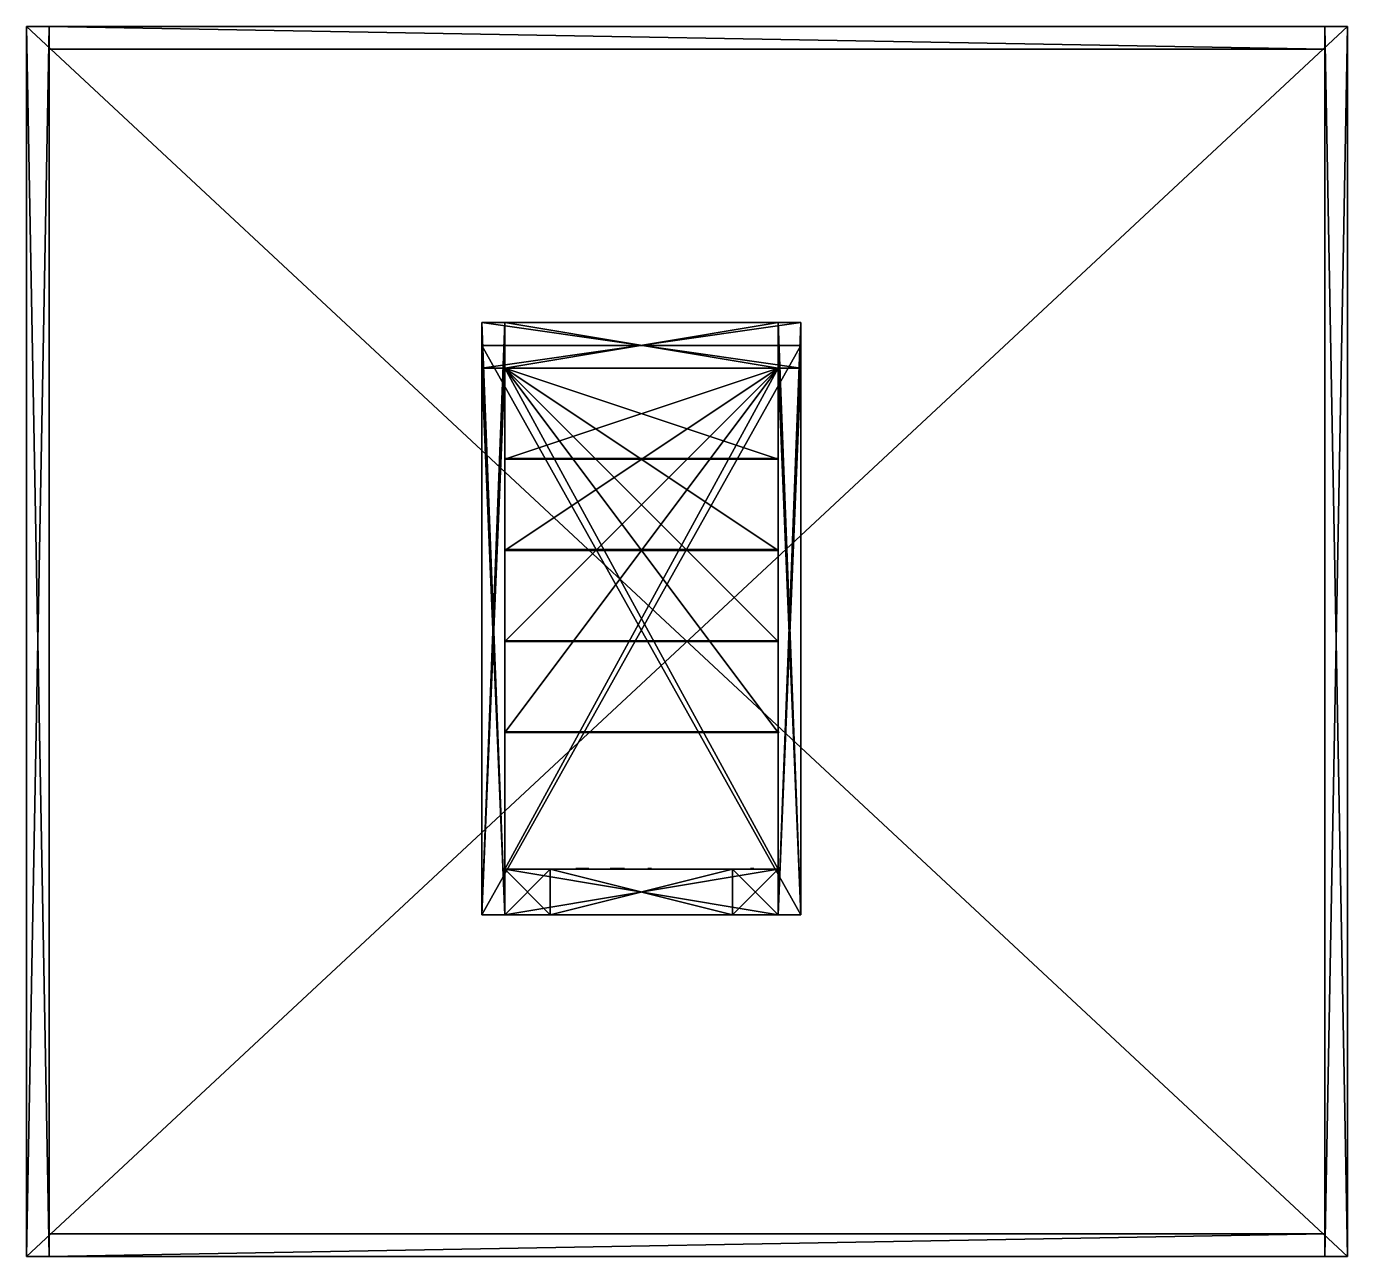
# Model space of a CAD drawing. Extents: x -864 to 992, y -672 to 1056.
import ezdxf

# ---------------------------------------------------------------- set-up
doc = ezdxf.new("R2010")
doc.units = 0

msp = doc.modelspace()

# ---------------------------------------------------------------- meshes
at = {"layer": 'OBJECT000', "color": 50}
mesh = msp.add_polyface(dxfattribs=at)
corners = [(-191, 64, 32), (-191, 65, 32), (193, 65, 32), (193, 64, 32), (-191, 65, -64), (-191, 64, -64), (193, 64, -64), (193, 65, -64)]
mesh.append_faces([[corners[k] for k in face] for face in [(1, 3, 0), (5, 7, 4), (4, 0, 5), (6, 2, 7), (7, 1, 4), (5, 3, 6)]], dxfattribs={"vtx0": -1})
mesh.append_faces([[corners[k] for k in face] for face in [(1, 2, 3), (5, 6, 7), (4, 1, 0), (6, 3, 2), (7, 2, 1), (5, 0, 3)]], dxfattribs={"vtx2": -1})
at = {"layer": 'OBJECT001', "color": 50}
mesh = msp.add_polyface(dxfattribs=at)
corners = [(-192, 320, 64), (-192, 321, 64), (192, 321, 64), (192, 320, 64), (-192, 321, -48), (-192, 320, -48), (192, 320, -48), (192, 321, -48)]
mesh.append_faces([[corners[k] for k in face] for face in [(1, 3, 0), (5, 7, 4), (4, 0, 5), (6, 2, 7), (7, 1, 4), (5, 3, 6)]], dxfattribs={"vtx0": -1})
mesh.append_faces([[corners[k] for k in face] for face in [(1, 2, 3), (5, 6, 7), (4, 1, 0), (6, 3, 2), (7, 2, 1), (5, 0, 3)]], dxfattribs={"vtx2": -1})
at = {"layer": 'OBJECT002', "color": 50}
mesh = msp.add_polyface(dxfattribs=at)
corners = [(-192, 192, 48), (-192, 193, 48), (192, 193, 48), (192, 192, 48), (-192, 193, -64), (-192, 192, -64), (192, 192, -64), (192, 193, -64)]
mesh.append_faces([[corners[k] for k in face] for face in [(1, 3, 0), (5, 7, 4), (4, 0, 5), (6, 2, 7), (7, 1, 4), (5, 3, 6)]], dxfattribs={"vtx0": -1})
mesh.append_faces([[corners[k] for k in face] for face in [(1, 2, 3), (5, 6, 7), (4, 1, 0), (6, 3, 2), (7, 2, 1), (5, 0, 3)]], dxfattribs={"vtx2": -1})
at = {"layer": 'OBJECT003', "color": 50}
mesh = msp.add_polyface(dxfattribs=at)
corners = [(-192, 448, 80), (-192, 449, 80), (192, 449, 80), (192, 448, 80), (-192, 449, -48), (-192, 448, -48), (192, 448, -48), (192, 449, -48)]
mesh.append_faces([[corners[k] for k in face] for face in [(1, 3, 0), (5, 7, 4), (4, 0, 5), (6, 2, 7), (7, 1, 4), (5, 3, 6)]], dxfattribs={"vtx0": -1})
mesh.append_faces([[corners[k] for k in face] for face in [(1, 2, 3), (5, 6, 7), (4, 1, 0), (6, 3, 2), (7, 2, 1), (5, 0, 3)]], dxfattribs={"vtx2": -1})
at = {"layer": 'OBJECT004', "color": 50}
mesh = msp.add_polyface(dxfattribs=at)
corners = [(-44, -128, 111), (-44, -127, 111), (-36, -127, 111), (-36, -128, 111), (-44, -127, 103), (-44, -128, 103), (-36, -128, 103), (-36, -127, 103)]
mesh.append_faces([[corners[k] for k in face] for face in [(1, 3, 0), (5, 7, 4), (4, 0, 5), (6, 2, 7), (7, 1, 4), (5, 3, 6)]], dxfattribs={"vtx0": -1})
mesh.append_faces([[corners[k] for k in face] for face in [(1, 2, 3), (5, 6, 7), (4, 1, 0), (6, 3, 2), (7, 2, 1), (5, 0, 3)]], dxfattribs={"vtx2": -1})
at = {"layer": 'OBJECT005', "color": 50}
mesh = msp.add_polyface(dxfattribs=at)
corners = [(-224, -192, 128), (-224, 608, 128), (-192, 608, 128), (-192, -192, 128), (-224, 608), (-224, -192), (-192, -192), (-192, 608)]
mesh.append_faces([[corners[k] for k in face] for face in [(1, 3, 0), (5, 7, 4), (4, 0, 5), (6, 2, 7), (7, 1, 4), (5, 3, 6)]], dxfattribs={"vtx0": -1})
mesh.append_faces([[corners[k] for k in face] for face in [(1, 2, 3), (5, 6, 7), (4, 1, 0), (6, 3, 2), (7, 2, 1), (5, 0, 3)]], dxfattribs={"vtx2": -1})
at = {"layer": 'OBJECT006', "color": 50}
mesh = msp.add_polyface(dxfattribs=at)
corners = [(192, -192, 128), (192, 608, 128), (224, 608, 128), (224, -192, 128), (192, 608), (192, -192), (224, -192), (224, 608)]
mesh.append_faces([[corners[k] for k in face] for face in [(1, 3, 0), (5, 7, 4), (4, 0, 5), (6, 2, 7), (7, 1, 4), (5, 3, 6)]], dxfattribs={"vtx0": -1})
mesh.append_faces([[corners[k] for k in face] for face in [(1, 2, 3), (5, 6, 7), (4, 1, 0), (6, 3, 2), (7, 2, 1), (5, 0, 3)]], dxfattribs={"vtx2": -1})
at = {"layer": 'OBJECT007', "color": 50}
mesh = msp.add_polyface(dxfattribs=at)
corners = [(-224, -192), (-224, 608), (224, 608), (224, -192), (-224, 608, -64), (-224, -192, -64), (224, -192, -64), (224, 608, -64)]
mesh.append_faces([[corners[k] for k in face] for face in [(1, 3, 0), (5, 7, 4), (4, 0, 5), (6, 2, 7), (7, 1, 4), (5, 3, 6)]], dxfattribs={"vtx0": -1})
mesh.append_faces([[corners[k] for k in face] for face in [(1, 2, 3), (5, 6, 7), (4, 1, 0), (6, 3, 2), (7, 2, 1), (5, 0, 3)]], dxfattribs={"vtx2": -1})
at = {"layer": 'OBJECT008', "color": 50}
mesh = msp.add_polyface(dxfattribs=at)
corners = [(-224, 576, 192), (-224, 640, 192), (224, 640, 192), (224, 576, 192), (-224, 640), (-224, 576), (224, 576), (224, 640)]
mesh.append_faces([[corners[k] for k in face] for face in [(1, 3, 0), (5, 7, 4), (4, 0, 5), (6, 2, 7), (7, 1, 4), (5, 3, 6)]], dxfattribs={"vtx0": -1})
mesh.append_faces([[corners[k] for k in face] for face in [(1, 2, 3), (5, 6, 7), (4, 1, 0), (6, 3, 2), (7, 2, 1), (5, 0, 3)]], dxfattribs={"vtx2": -1})
at = {"layer": 'OBJECT009', "color": 50}
mesh = msp.add_polyface(dxfattribs=at)
corners = [(-224, -192, 192), (-224, 576, 192), (-192, 576, 192), (-192, -192, 192), (-224, 576, 128), (-224, -192, 128), (-192, -192, 128), (-192, 576, 128)]
mesh.append_faces([[corners[k] for k in face] for face in [(1, 3, 0), (5, 7, 4), (4, 0, 5), (6, 2, 7), (7, 1, 4), (5, 3, 6)]], dxfattribs={"vtx0": -1})
mesh.append_faces([[corners[k] for k in face] for face in [(1, 2, 3), (5, 6, 7), (4, 1, 0), (6, 3, 2), (7, 2, 1), (5, 0, 3)]], dxfattribs={"vtx2": -1})
at = {"layer": 'OBJECT010', "color": 50}
mesh = msp.add_polyface(dxfattribs=at)
corners = [(192, -192, 192), (192, 576, 192), (224, 576, 192), (224, -192, 192), (192, 576, 128), (192, -192, 128), (224, -192, 128), (224, 576, 128)]
mesh.append_faces([[corners[k] for k in face] for face in [(1, 3, 0), (5, 7, 4), (4, 0, 5), (6, 2, 7), (7, 1, 4), (5, 3, 6)]], dxfattribs={"vtx0": -1})
mesh.append_faces([[corners[k] for k in face] for face in [(1, 2, 3), (5, 6, 7), (4, 1, 0), (6, 3, 2), (7, 2, 1), (5, 0, 3)]], dxfattribs={"vtx2": -1})
at = {"layer": 'OBJECT011', "color": 50}
mesh = msp.add_polyface(dxfattribs=at)
corners = [(128, -192, 192), (128, -128, 192), (192, -128, 192), (192, -192, 192), (128, -128), (128, -192), (192, -192), (192, -128)]
mesh.append_faces([[corners[k] for k in face] for face in [(1, 3, 0), (5, 7, 4), (4, 0, 5), (6, 2, 7), (7, 1, 4), (5, 3, 6)]], dxfattribs={"vtx0": -1})
mesh.append_faces([[corners[k] for k in face] for face in [(1, 2, 3), (5, 6, 7), (4, 1, 0), (6, 3, 2), (7, 2, 1), (5, 0, 3)]], dxfattribs={"vtx2": -1})
at = {"layer": 'OBJECT012', "color": 50}
mesh = msp.add_polyface(dxfattribs=at)
corners = [(-128, -192, 32), (-128, -128, 32), (128, -128, 32), (128, -192, 32), (-128, -128), (-128, -192), (128, -192), (128, -128)]
mesh.append_faces([[corners[k] for k in face] for face in [(1, 3, 0), (5, 7, 4), (4, 0, 5), (6, 2, 7), (7, 1, 4), (5, 3, 6)]], dxfattribs={"vtx0": -1})
mesh.append_faces([[corners[k] for k in face] for face in [(1, 2, 3), (5, 6, 7), (4, 1, 0), (6, 3, 2), (7, 2, 1), (5, 0, 3)]], dxfattribs={"vtx2": -1})
at = {"layer": 'OBJECT013', "color": 50}
mesh = msp.add_polyface(dxfattribs=at)
corners = [(-128, -192, 192), (-128, -128, 192), (128, -128, 192), (128, -192, 192), (-128, -128, 160), (-128, -192, 160), (128, -192, 160), (128, -128, 160)]
mesh.append_faces([[corners[k] for k in face] for face in [(1, 3, 0), (5, 7, 4), (4, 0, 5), (6, 2, 7), (7, 1, 4), (5, 3, 6)]], dxfattribs={"vtx0": -1})
mesh.append_faces([[corners[k] for k in face] for face in [(1, 2, 3), (5, 6, 7), (4, 1, 0), (6, 3, 2), (7, 2, 1), (5, 0, 3)]], dxfattribs={"vtx2": -1})
at = {"layer": 'OBJECT014', "color": 50}
mesh = msp.add_polyface(dxfattribs=at)
corners = [(-192, 64, 16), (-192, 576, 16), (192, 576, 16), (192, 64, 16), (-192, 576), (-192, 64), (192, 64), (192, 576)]
mesh.append_faces([[corners[k] for k in face] for face in [(1, 3, 0), (5, 7, 4), (4, 0, 5), (6, 2, 7), (7, 1, 4), (5, 3, 6)]], dxfattribs={"vtx0": -1})
mesh.append_faces([[corners[k] for k in face] for face in [(1, 2, 3), (5, 6, 7), (4, 1, 0), (6, 3, 2), (7, 2, 1), (5, 0, 3)]], dxfattribs={"vtx2": -1})
at = {"layer": 'OBJECT015', "color": 50}
mesh = msp.add_polyface(dxfattribs=at)
corners = [(-192, 192, 32), (-192, 576, 32), (192, 576, 32), (192, 192, 32), (-192, 576, 16), (-192, 192, 16), (192, 192, 16), (192, 576, 16)]
mesh.append_faces([[corners[k] for k in face] for face in [(1, 3, 0), (5, 7, 4), (4, 0, 5), (6, 2, 7), (7, 1, 4), (5, 3, 6)]], dxfattribs={"vtx0": -1})
mesh.append_faces([[corners[k] for k in face] for face in [(1, 2, 3), (5, 6, 7), (4, 1, 0), (6, 3, 2), (7, 2, 1), (5, 0, 3)]], dxfattribs={"vtx2": -1})
at = {"layer": 'OBJECT016', "color": 50}
mesh = msp.add_polyface(dxfattribs=at)
corners = [(-192, 320, 48), (-192, 576, 48), (192, 576, 48), (192, 320, 48), (-192, 576, 32), (-192, 320, 32), (192, 320, 32), (192, 576, 32)]
mesh.append_faces([[corners[k] for k in face] for face in [(1, 3, 0), (5, 7, 4), (4, 0, 5), (6, 2, 7), (7, 1, 4), (5, 3, 6)]], dxfattribs={"vtx0": -1})
mesh.append_faces([[corners[k] for k in face] for face in [(1, 2, 3), (5, 6, 7), (4, 1, 0), (6, 3, 2), (7, 2, 1), (5, 0, 3)]], dxfattribs={"vtx2": -1})
at = {"layer": 'OBJECT017', "color": 50}
mesh = msp.add_polyface(dxfattribs=at)
corners = [(-192, 448, 64), (-192, 576, 64), (192, 576, 64), (192, 448, 64), (-192, 576, 48), (-192, 448, 48), (192, 448, 48), (192, 576, 48)]
mesh.append_faces([[corners[k] for k in face] for face in [(1, 3, 0), (5, 7, 4), (4, 0, 5), (6, 2, 7), (7, 1, 4), (5, 3, 6)]], dxfattribs={"vtx0": -1})
mesh.append_faces([[corners[k] for k in face] for face in [(1, 2, 3), (5, 6, 7), (4, 1, 0), (6, 3, 2), (7, 2, 1), (5, 0, 3)]], dxfattribs={"vtx2": -1})
at = {"layer": 'OBJECT018', "color": 50}
mesh = msp.add_polyface(dxfattribs=at)
corners = [(-224, -192, 224), (-224, 640, 224), (-192, 640, 224), (-192, -192, 224), (-224, 640, 192), (-224, -192, 192), (-192, -192, 192), (-192, 640, 192)]
mesh.append_faces([[corners[k] for k in face] for face in [(1, 3, 0), (5, 7, 4), (4, 0, 5), (6, 2, 7), (7, 1, 4), (5, 3, 6)]], dxfattribs={"vtx0": -1})
mesh.append_faces([[corners[k] for k in face] for face in [(1, 2, 3), (5, 6, 7), (4, 1, 0), (6, 3, 2), (7, 2, 1), (5, 0, 3)]], dxfattribs={"vtx2": -1})
at = {"layer": 'OBJECT019', "color": 50}
mesh = msp.add_polyface(dxfattribs=at)
corners = [(192, -192, 224), (192, 640, 224), (224, 640, 224), (224, -192, 224), (192, 640, 192), (192, -192, 192), (224, -192, 192), (224, 640, 192)]
mesh.append_faces([[corners[k] for k in face] for face in [(1, 3, 0), (5, 7, 4), (4, 0, 5), (6, 2, 7), (7, 1, 4), (5, 3, 6)]], dxfattribs={"vtx0": -1})
mesh.append_faces([[corners[k] for k in face] for face in [(1, 2, 3), (5, 6, 7), (4, 1, 0), (6, 3, 2), (7, 2, 1), (5, 0, 3)]], dxfattribs={"vtx2": -1})
at = {"layer": 'OBJECT020', "color": 50}
mesh = msp.add_polyface(dxfattribs=at)
corners = [(-192, 576, 224), (-192, 640, 224), (192, 640, 224), (192, 576, 224), (-192, 640, 192), (-192, 576, 192), (192, 576, 192), (192, 640, 192)]
mesh.append_faces([[corners[k] for k in face] for face in [(1, 3, 0), (5, 7, 4), (4, 0, 5), (6, 2, 7), (7, 1, 4), (5, 3, 6)]], dxfattribs={"vtx0": -1})
mesh.append_faces([[corners[k] for k in face] for face in [(1, 2, 3), (5, 6, 7), (4, 1, 0), (6, 3, 2), (7, 2, 1), (5, 0, 3)]], dxfattribs={"vtx2": -1})
at = {"layer": 'OBJECT021', "color": 50}
mesh = msp.add_polyface(dxfattribs=at)
corners = [(-192, -192, 224), (-192, -128, 224), (192, -128, 224), (192, -192, 224), (-192, -128, 192), (-192, -192, 192), (192, -192, 192), (192, -128, 192)]
mesh.append_faces([[corners[k] for k in face] for face in [(1, 3, 0), (5, 7, 4), (4, 0, 5), (6, 2, 7), (7, 1, 4), (5, 3, 6)]], dxfattribs={"vtx0": -1})
mesh.append_faces([[corners[k] for k in face] for face in [(1, 2, 3), (5, 6, 7), (4, 1, 0), (6, 3, 2), (7, 2, 1), (5, 0, 3)]], dxfattribs={"vtx2": -1})
at = {"layer": 'OBJECT022', "color": 50}
mesh = msp.add_polyface(dxfattribs=at)
corners = [(-192, -128, 224), (-192, 576, 224), (192, 576, 224), (192, -128, 224), (-192, 576, 192), (-192, -128, 192), (192, -128, 192), (192, 576, 192)]
mesh.append_faces([[corners[k] for k in face] for face in [(1, 3, 0), (5, 7, 4), (4, 0, 5), (6, 2, 7), (7, 1, 4), (5, 3, 6)]], dxfattribs={"vtx0": -1})
mesh.append_faces([[corners[k] for k in face] for face in [(1, 2, 3), (5, 6, 7), (4, 1, 0), (6, 3, 2), (7, 2, 1), (5, 0, 3)]], dxfattribs={"vtx2": -1})
at = {"layer": 'OBJECT023', "color": 50}
mesh = msp.add_polyface(dxfattribs=at)
corners = [(-864, -672, 608), (-864, 1056, 608), (992, 1056, 608), (992, -672, 608), (-864, 1056, 576), (-864, -672, 576), (992, -672, 576), (992, 1056, 576)]
mesh.append_faces([[corners[k] for k in face] for face in [(1, 3, 0), (1, 5, 4), (3, 7, 6), (2, 4, 7), (0, 6, 5), (5, 7, 4)]], dxfattribs={"vtx0": -1})
mesh.append_faces([[corners[k] for k in face] for face in [(1, 2, 3), (1, 0, 5), (3, 2, 7), (2, 1, 4), (0, 3, 6), (5, 6, 7)]], dxfattribs={"vtx2": -1})
at = {"layer": 'OBJECT024', "color": 50}
mesh = msp.add_polyface(dxfattribs=at)
corners = [(-864, 1056, -416), (-864, -672, -416), (992, -672, -416), (992, 1056, -416), (-864, -672, -384), (-864, 1056, -384), (992, 1056, -384), (992, -672, -384)]
mesh.append_faces([[corners[k] for k in face] for face in [(1, 3, 0), (1, 5, 4), (3, 7, 6), (0, 6, 5), (2, 4, 7), (5, 7, 4)]], dxfattribs={"vtx0": -1})
mesh.append_faces([[corners[k] for k in face] for face in [(1, 2, 3), (1, 0, 5), (3, 2, 7), (0, 3, 6), (2, 1, 4), (5, 6, 7)]], dxfattribs={"vtx2": -1})
at = {"layer": 'OBJECT025', "color": 50}
mesh = msp.add_polyface(dxfattribs=at)
corners = [(-864, -672, 576), (-864, -672, -384), (-864, 1056, -384), (-864, 1056, 576), (-832, 1056, -384), (-832, 1056, 576), (-832, -672, -384), (-832, -672, 576)]
mesh.append_faces([[corners[k] for k in face] for face in [(1, 3, 0), (2, 5, 3), (1, 7, 6), (0, 5, 7), (2, 6, 4), (4, 7, 5)]], dxfattribs={"vtx0": -1})
mesh.append_faces([[corners[k] for k in face] for face in [(1, 2, 3), (2, 4, 5), (1, 0, 7), (0, 3, 5), (2, 1, 6), (4, 6, 7)]], dxfattribs={"vtx2": -1})
at = {"layer": 'OBJECT026', "color": 50}
mesh = msp.add_polyface(dxfattribs=at)
corners = [(992, 1056, 576), (992, 1056, -384), (992, -672, -384), (992, -672, 576), (960, 1056, -384), (960, 1056, 576), (960, -672, -384), (960, -672, 576)]
mesh.append_faces([[corners[k] for k in face] for face in [(1, 3, 0), (1, 5, 4), (2, 7, 3), (0, 7, 5), (2, 4, 6), (6, 5, 7)]], dxfattribs={"vtx0": -1})
mesh.append_faces([[corners[k] for k in face] for face in [(1, 2, 3), (1, 0, 5), (2, 6, 7), (0, 3, 7), (2, 1, 4), (6, 4, 5)]], dxfattribs={"vtx2": -1})
at = {"layer": 'OBJECT027', "color": 50}
mesh = msp.add_polyface(dxfattribs=at)
corners = [(-832, 1056, -384), (960, 1056, -384), (960, 1056, 576), (-832, 1056, 576), (-832, 1024, 576), (960, 1024, 576), (-832, 1024, -384), (960, 1024, -384)]
mesh.append_faces([[corners[k] for k in face] for face in [(1, 3, 0), (3, 5, 4), (0, 7, 1), (0, 4, 6), (1, 5, 2), (6, 5, 7)]], dxfattribs={"vtx0": -1})
mesh.append_faces([[corners[k] for k in face] for face in [(1, 2, 3), (3, 2, 5), (0, 6, 7), (0, 3, 4), (1, 7, 5), (6, 4, 5)]], dxfattribs={"vtx2": -1})
at = {"layer": 'OBJECT028', "color": 50}
mesh = msp.add_polyface(dxfattribs=at)
corners = [(960, -672, -384), (-832, -672, -384), (-832, -672, 576), (960, -672, 576), (-832, -640, 576), (960, -640, 576), (-832, -640, -384), (960, -640, -384)]
mesh.append_faces([[corners[k] for k in face] for face in [(1, 3, 0), (2, 5, 3), (1, 7, 6), (1, 4, 2), (0, 5, 7), (7, 4, 6)]], dxfattribs={"vtx0": -1})
mesh.append_faces([[corners[k] for k in face] for face in [(1, 2, 3), (2, 4, 5), (1, 0, 7), (1, 6, 4), (0, 3, 5), (7, 5, 4)]], dxfattribs={"vtx2": -1})
at = {"layer": 'OBJECT029', "color": 50}
mesh = msp.add_polyface(dxfattribs=at)
corners = [(9, -128, 110), (9, -127, 110), (14, -127, 110), (14, -128, 110), (9, -127, 105), (9, -128, 105), (14, -128, 105), (14, -127, 105)]
mesh.append_faces([[corners[k] for k in face] for face in [(1, 3, 0), (5, 7, 4), (4, 0, 5), (6, 2, 7), (7, 1, 4), (5, 3, 6)]], dxfattribs={"vtx0": -1})
mesh.append_faces([[corners[k] for k in face] for face in [(1, 2, 3), (5, 6, 7), (4, 1, 0), (6, 3, 2), (7, 2, 1), (5, 0, 3)]], dxfattribs={"vtx2": -1})
at = {"layer": 'OBJECT030', "color": 50}
mesh = msp.add_polyface(dxfattribs=at)
corners = [(-42, -128, 139), (-42, -127, 139), (-30, -127, 139), (-30, -128, 139), (-42, -127, 127), (-42, -128, 127), (-30, -128, 127), (-30, -127, 127)]
mesh.append_faces([[corners[k] for k in face] for face in [(1, 3, 0), (5, 7, 4), (4, 0, 5), (6, 2, 7), (7, 1, 4), (5, 3, 6)]], dxfattribs={"vtx0": -1})
mesh.append_faces([[corners[k] for k in face] for face in [(1, 2, 3), (5, 6, 7), (4, 1, 0), (6, 3, 2), (7, 2, 1), (5, 0, 3)]], dxfattribs={"vtx2": -1})
at = {"layer": 'OBJECT031', "color": 50}
mesh = msp.add_polyface(dxfattribs=at)
corners = [(-39, -128, 82), (-39, -127, 82), (-24, -127, 82), (-24, -128, 82), (-39, -127, 67), (-39, -128, 67), (-24, -128, 67), (-24, -127, 67)]
mesh.append_faces([[corners[k] for k in face] for face in [(1, 3, 0), (5, 7, 4), (4, 0, 5), (6, 2, 7), (7, 1, 4), (5, 3, 6)]], dxfattribs={"vtx0": -1})
mesh.append_faces([[corners[k] for k in face] for face in [(1, 2, 3), (5, 6, 7), (4, 1, 0), (6, 3, 2), (7, 2, 1), (5, 0, 3)]], dxfattribs={"vtx2": -1})
at = {"layer": 'OBJECT032', "color": 50}
mesh = msp.add_polyface(dxfattribs=at)
corners = [(-92, -128, 111), (-92, -127, 111), (-74, -127, 111), (-74, -128, 111), (-92, -127, 93), (-92, -128, 93), (-74, -128, 93), (-74, -127, 93)]
mesh.append_faces([[corners[k] for k in face] for face in [(1, 3, 0), (5, 7, 4), (4, 0, 5), (6, 2, 7), (7, 1, 4), (5, 3, 6)]], dxfattribs={"vtx0": -1})
mesh.append_faces([[corners[k] for k in face] for face in [(1, 2, 3), (5, 6, 7), (4, 1, 0), (6, 3, 2), (7, 2, 1), (5, 0, 3)]], dxfattribs={"vtx2": -1})
at = {"layer": 'OBJECT033', "color": 50}
mesh = msp.add_polyface(dxfattribs=at)
corners = [(153, -128, 81), (153, -127, 81), (158, -127, 81), (158, -128, 81), (153, -127, 76), (153, -128, 76), (158, -128, 76), (158, -127, 76)]
mesh.append_faces([[corners[k] for k in face] for face in [(1, 3, 0), (5, 7, 4), (4, 0, 5), (6, 2, 7), (7, 1, 4), (5, 3, 6)]], dxfattribs={"vtx0": -1})
mesh.append_faces([[corners[k] for k in face] for face in [(1, 2, 3), (5, 6, 7), (4, 1, 0), (6, 3, 2), (7, 2, 1), (5, 0, 3)]], dxfattribs={"vtx2": -1})
at = {"layer": 'OBJECT034', "color": 50}
mesh = msp.add_polyface(dxfattribs=at)
corners = [(-128, -192, 160), (-128, -128, 160), (128, -128, 160), (128, -192, 160), (-128, -128, 32), (-128, -192, 32), (128, -192, 32), (128, -128, 32)]
mesh.append_faces([[corners[k] for k in face] for face in [(1, 3, 0), (5, 7, 4), (4, 0, 5), (6, 2, 7), (7, 1, 4), (5, 3, 6)]], dxfattribs={"vtx0": -1})
mesh.append_faces([[corners[k] for k in face] for face in [(1, 2, 3), (5, 6, 7), (4, 1, 0), (6, 3, 2), (7, 2, 1), (5, 0, 3)]], dxfattribs={"vtx2": -1})
at = {"layer": 'OBJECT035', "color": 50}
mesh = msp.add_polyface(dxfattribs=at)
corners = [(-192, -192, 192), (-192, -128, 192), (-128, -128, 192), (-128, -192, 192), (-192, -128), (-192, -192), (-128, -192), (-128, -128)]
mesh.append_faces([[corners[k] for k in face] for face in [(1, 3, 0), (5, 7, 4), (4, 0, 5), (6, 2, 7), (7, 1, 4), (5, 3, 6)]], dxfattribs={"vtx0": -1})
mesh.append_faces([[corners[k] for k in face] for face in [(1, 2, 3), (5, 6, 7), (4, 1, 0), (6, 3, 2), (7, 2, 1), (5, 0, 3)]], dxfattribs={"vtx2": -1})

doc.saveas('drawing.dxf')
